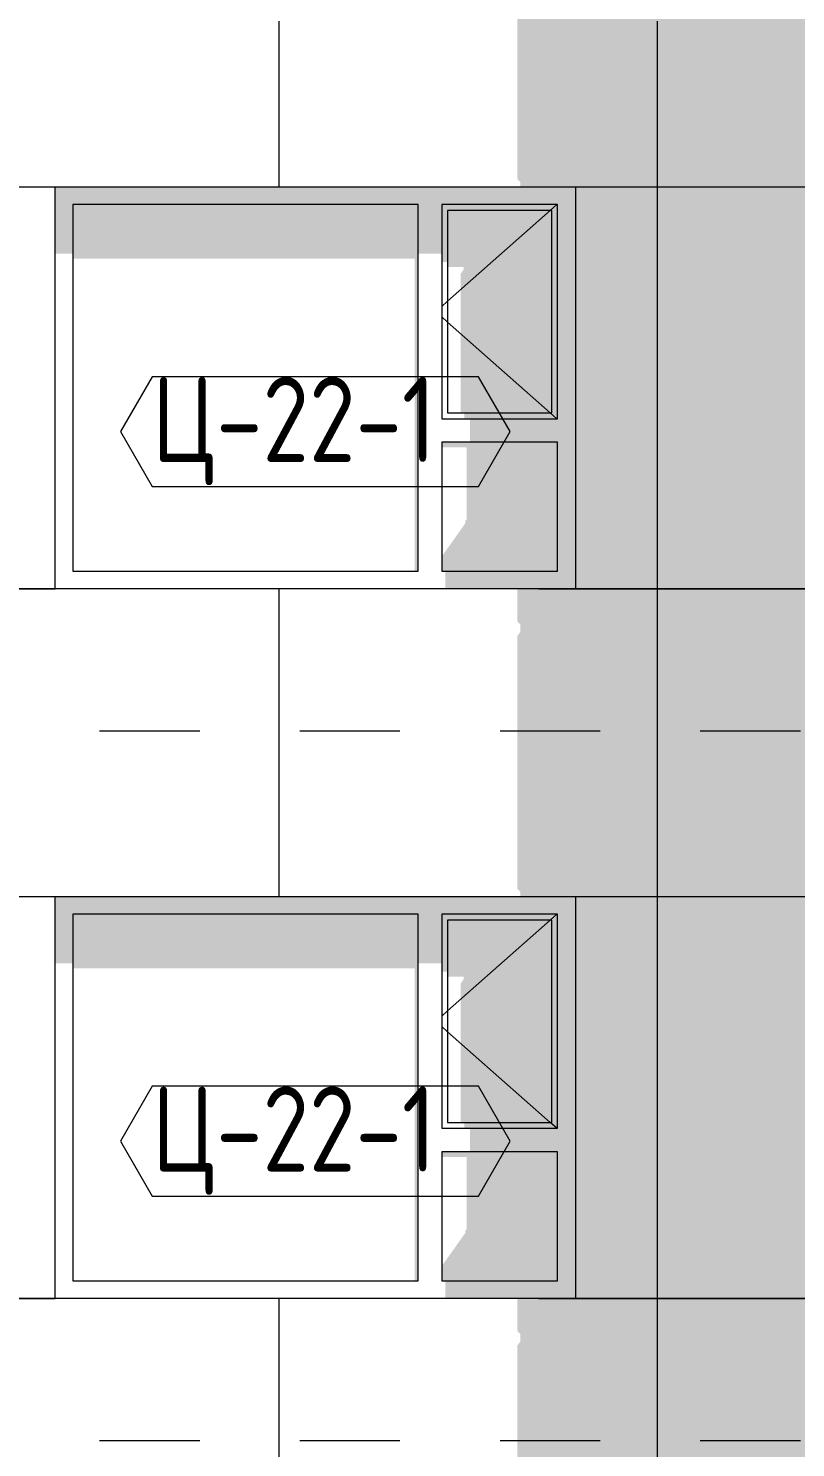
# Model space of a CAD drawing. Header units: millimetres. Extents: x 18162 to 7085488, y 72188 to 247925.
# Drawn here: x 5960445 to 5963690, y 100526 to 106526 of the extents above; entities that cross this region are included whole.
import ezdxf

# ---------------------------------------------------------------- set-up
doc = ezdxf.new("R2010")
doc.units = ezdxf.units.MM
doc.header["$MEASUREMENT"] = 0
doc.linetypes.add('Dashed', pattern=[423.333333, 211.666667, -211.666667])
doc.layers.add('Archicad Windows', color=7, linetype='Continuous')
doc.layers.add('Structural - Bearing', color=7, linetype='Continuous')
doc.styles.add('GENERATED_STYLE_3', font='', dxfattribs={"width": 0.8})
doc.styles.get('GENERATED_STYLE_3').set_extended_font_data('ISOCPEUR MON')

# ---------------------------------------------------------------- blocks, each defined once
blk = doc.blocks.new('*X2805', base_point=(6050603.8, 91556.2))
at = {"layer": 'Structural - Bearing', "color": 8, "linetype": 'Continuous', "lineweight": 13}
for p, q in [((5961503.8, 103456.2), (5961503.8, 102856.2)), ((5963103.8, 103456.2), (5963103.8, 101156.2)), ((5959903.8, 102856.2), (5960558.1, 102856.2)), ((5962758.1, 102856.2), (5963103.8, 102856.2)), ((5963103.8, 102856.2), (5963795.7, 102856.2)), ((5959903.8, 101156.2), (5960558.1, 101156.2)), ((5960558.1, 101156.2), (5959903.8, 101156.2)), ((5961503.8, 101156.2), (5961503.8, 100556.2)), ((5962603.8, 101156.2), (5963103.8, 101156.2)), ((5963103.8, 101156.2), (5962758.1, 101156.2)), ((5963103.8, 101156.2), (5963795.7, 101156.2)), ((5963103.8, 101156.2), (5963103.8, 100556.2)), ((5963795.7, 101156.2), (5963103.8, 101156.2)), ((5961503.8, 100556.2), (5961503.8, 100456.2)), ((5963103.8, 100556.2), (5963103.8, 100456.2))]:
    blk.add_line(p, q, dxfattribs=at)
blk = doc.blocks.new('*X2809', base_point=(6050603.8, 91556.2))
at = {"layer": 'Structural - Bearing', "color": 8, "linetype": 'Continuous', "lineweight": 13}
for p, q in [((5961503.8, 106456.2), (5961503.8, 105856.2)), ((5963103.8, 106456.2), (5963103.8, 104156.2)), ((5959903.8, 105856.2), (5960558.1, 105856.2)), ((5962758.1, 105856.2), (5963103.8, 105856.2)), ((5963103.8, 105856.2), (5963795.7, 105856.2)), ((5959903.8, 104156.2), (5960558.1, 104156.2)), ((5960558.1, 104156.2), (5959903.8, 104156.2)), ((5961503.8, 104156.2), (5961503.8, 103556.2)), ((5962603.8, 104156.2), (5963103.8, 104156.2)), ((5963103.8, 104156.2), (5962758.1, 104156.2)), ((5963103.8, 104156.2), (5963795.7, 104156.2)), ((5963103.8, 104156.2), (5963103.8, 103556.2)), ((5963795.7, 104156.2), (5963103.8, 104156.2)), ((5961503.8, 103556.2), (5961503.8, 103456.2)), ((5963103.8, 103556.2), (5963103.8, 103456.2))]:
    blk.add_line(p, q, dxfattribs=at)
blk = doc.blocks.new('*X2813', base_point=(6050603.8, 91556.2))
at = {"layer": 'Structural - Bearing', "color": 8, "linetype": 'Continuous', "lineweight": 13}
for p, q in [((5961503.8, 106556.2), (5961503.8, 106456.2)), ((5963103.8, 106556.2), (5963103.8, 106456.2))]:
    blk.add_line(p, q, dxfattribs=at)
blk = doc.blocks.new('Label_237_3', base_point=(5961658.1, 101587.1))
at = {"color": 13, "linetype": 'Continuous', "lineweight": 13, "flags": 128}
blk.add_lwpolyline([(5960834.2, 101821.3), (5960968.3, 101589.1), (5962347.9, 101589.1), (5962482, 101821.3), (5962347.9, 102053.6), (5960968.3, 102053.6)], close=True, dxfattribs=at)
at = {"color": 13, "lineweight": 13, "insert": (5960968.3, 102052.9), "char_height": 360, "attachment_point": 1, "style": 'GENERATED_STYLE_3'}
blk.add_mtext('\\A1;{\\pql;\\pt0,253000;\\fISOCPEUR MON|b0|i0|c0|p0;\\W0.800000;Ц-22-1\\fISOCPEUR MON|b0|i0|c0|p0;\\W0.800000;\\A1{\\H.66x;\\S^  ;}\\fISOCPEUR MON|b0|i0|c0|p0;\\W0.800000;\\fISOCPEUR MON|b0|i0|c0|p0;\\W0.800000;\\A1{\\H.66x;\\S^  ;}\\fISOCPEUR MON|b0|i0|c0|p0;\\W0.800000; \\fISOCPEUR MON|b0|i0|c0|p0;\\W0.800000;\\fISOCPEUR MON|b0|i0|c0|p0;\\W0.800000;\\fISOCPEUR MON|b0|i0|c0|p0;\\W0.800000;\\fISOCPEUR MON|b0|i0|c0|p0;\\W0.800000;\\fISOCPEUR MON|b0|i0|c0|p0;\\W0.800000;\\fISOCPEUR MON|b0|i0|c0|p0;\\W0.800000;\\fISOCPEUR MON|b0|i0|c0|p0;\\W0.800000;\\fISOCPEUR MON|b0|i0|c0|p0;\\W0.800000;\\fISOCPEUR MON|b0|i0|c0|p0;\\W0.800000;\\fISOCPEUR MON|b0|i0|c0|p0;\\W0.800000;\\fISOCPEUR MON|b0|i0|c0|p0;\\W0.800000;\\fISOCPEUR MON|b0|i0|c0|p0;\\W0.800000;\\fISOCPEUR MON|b0|i0|c0|p0;\\W0.800000;\\fISOCPEUR MON|b0|i0|c0|p0;\\W0.800000;\\fISOCPEUR MON|b0|i0|c0|p0;\\W0.800000;\\fISOCPEUR MON|b0|i0|c0|p0;\\W0.800000;\\fISOCPEUR MON|b0|i0|c0|p0;\\W0.800000;\\fISOCPEUR MON|b0|i0|c0|p0;\\W0.800000;\\fISOCPEUR MON|b0|i0|c0|p0;\\W0.800000;\\fISOCPEUR MON|b0|i0|c0|p0;\\W0.800000;\\fISOCPEUR MON|b0|i0|c0|p0;\\W0.800000;\\fISOCPEUR MON|b0|i0|c0|p0;\\W0.800000;\\fISOCPEUR MON|b0|i0|c0|p0;\\W0.800000;\\fISOCPEUR MON|b0|i0|c0|p0;\\W0.800000;\\fISOCPEUR MON|b0|i0|c0|p0;\\W0.800000;\\fISOCPEUR MON|b0|i0|c0|p0;\\W0.800000;\\fISOCPEUR MON|b0|i0|c0|p0;\\W0.800000;\\fISOCPEUR MON|b0|i0|c0|p0;\\W0.800000;\\fISOCPEUR MON|b0|i0|c0|p0;\\W0.800000;\\fISOCPEUR MON|b0|i0|c0|p0;\\W0.800000;\\fISOCPEUR MON|b0|i0|c0|p0;\\W0.800000;\\fISOCPEUR MON|b0|i0|c0|p0;\\W0.800000;\\fISOCPEUR MON|b0|i0|c0|p0;\\W0.800000;\\fISOCPEUR MON|b0|i0|c0|p0;\\W0.800000;\\fISOCPEUR MON|b0|i0|c0|p0;\\W0.800000;\\fISOCPEUR MON|b0|i0|c0|p0;\\W0.800000;\\fISOCPEUR MON|b0|i0|c0|p0;\\W0.800000;\\fISOCPEUR MON|b0|i0|c0|p0;\\W0.800000;\\fISOCPEUR MON|b0|i0|c0|p0;\\W0.800000;\\fISOCPEUR MON|b0|i0|c0|p0;\\W0.800000;\\fISOCPEUR MON|b0|i0|c0|p0;\\W0.800000;\\fISOCPEUR MON|b0|i0|c0|p0;\\W0.800000;\\fISOCPEUR MON|b0|i0|c0|p0;\\W0.800000;}', dxfattribs=at)
blk = doc.blocks.new('Label_239_3', base_point=(5961658.1, 104587.1))
at = {"color": 13, "linetype": 'Continuous', "lineweight": 13, "flags": 128}
blk.add_lwpolyline([(5960834.2, 104821.3), (5960968.3, 104589.1), (5962347.9, 104589.1), (5962482, 104821.3), (5962347.9, 105053.6), (5960968.3, 105053.6)], close=True, dxfattribs=at)
at = {"color": 13, "lineweight": 13, "insert": (5960968.3, 105052.9), "char_height": 360, "attachment_point": 1, "style": 'GENERATED_STYLE_3'}
blk.add_mtext('\\A1;{\\pql;\\pt0,253000;\\fISOCPEUR MON|b0|i0|c0|p0;\\W0.800000;Ц-22-1\\fISOCPEUR MON|b0|i0|c0|p0;\\W0.800000;\\A1{\\H.66x;\\S^  ;}\\fISOCPEUR MON|b0|i0|c0|p0;\\W0.800000;\\fISOCPEUR MON|b0|i0|c0|p0;\\W0.800000;\\A1{\\H.66x;\\S^  ;}\\fISOCPEUR MON|b0|i0|c0|p0;\\W0.800000; \\fISOCPEUR MON|b0|i0|c0|p0;\\W0.800000;\\fISOCPEUR MON|b0|i0|c0|p0;\\W0.800000;\\fISOCPEUR MON|b0|i0|c0|p0;\\W0.800000;\\fISOCPEUR MON|b0|i0|c0|p0;\\W0.800000;\\fISOCPEUR MON|b0|i0|c0|p0;\\W0.800000;\\fISOCPEUR MON|b0|i0|c0|p0;\\W0.800000;\\fISOCPEUR MON|b0|i0|c0|p0;\\W0.800000;\\fISOCPEUR MON|b0|i0|c0|p0;\\W0.800000;\\fISOCPEUR MON|b0|i0|c0|p0;\\W0.800000;\\fISOCPEUR MON|b0|i0|c0|p0;\\W0.800000;\\fISOCPEUR MON|b0|i0|c0|p0;\\W0.800000;\\fISOCPEUR MON|b0|i0|c0|p0;\\W0.800000;\\fISOCPEUR MON|b0|i0|c0|p0;\\W0.800000;\\fISOCPEUR MON|b0|i0|c0|p0;\\W0.800000;\\fISOCPEUR MON|b0|i0|c0|p0;\\W0.800000;\\fISOCPEUR MON|b0|i0|c0|p0;\\W0.800000;\\fISOCPEUR MON|b0|i0|c0|p0;\\W0.800000;\\fISOCPEUR MON|b0|i0|c0|p0;\\W0.800000;\\fISOCPEUR MON|b0|i0|c0|p0;\\W0.800000;\\fISOCPEUR MON|b0|i0|c0|p0;\\W0.800000;\\fISOCPEUR MON|b0|i0|c0|p0;\\W0.800000;\\fISOCPEUR MON|b0|i0|c0|p0;\\W0.800000;\\fISOCPEUR MON|b0|i0|c0|p0;\\W0.800000;\\fISOCPEUR MON|b0|i0|c0|p0;\\W0.800000;\\fISOCPEUR MON|b0|i0|c0|p0;\\W0.800000;\\fISOCPEUR MON|b0|i0|c0|p0;\\W0.800000;\\fISOCPEUR MON|b0|i0|c0|p0;\\W0.800000;\\fISOCPEUR MON|b0|i0|c0|p0;\\W0.800000;\\fISOCPEUR MON|b0|i0|c0|p0;\\W0.800000;\\fISOCPEUR MON|b0|i0|c0|p0;\\W0.800000;\\fISOCPEUR MON|b0|i0|c0|p0;\\W0.800000;\\fISOCPEUR MON|b0|i0|c0|p0;\\W0.800000;\\fISOCPEUR MON|b0|i0|c0|p0;\\W0.800000;\\fISOCPEUR MON|b0|i0|c0|p0;\\W0.800000;\\fISOCPEUR MON|b0|i0|c0|p0;\\W0.800000;\\fISOCPEUR MON|b0|i0|c0|p0;\\W0.800000;\\fISOCPEUR MON|b0|i0|c0|p0;\\W0.800000;\\fISOCPEUR MON|b0|i0|c0|p0;\\W0.800000;\\fISOCPEUR MON|b0|i0|c0|p0;\\W0.800000;\\fISOCPEUR MON|b0|i0|c0|p0;\\W0.800000;\\fISOCPEUR MON|b0|i0|c0|p0;\\W0.800000;\\fISOCPEUR MON|b0|i0|c0|p0;\\W0.800000;\\fISOCPEUR MON|b0|i0|c0|p0;\\W0.800000;}', dxfattribs=at)

msp = doc.modelspace()

# ---------------------------------------------------------------- hatches: boundary and pattern name
at = {"layer": 'Archicad Windows', "linetype": 'Continuous', "lineweight": 0}
for points in [[(5962093.1, 105781.2), (5962193.1, 105781.2), (5962683.1, 105781.2), (5962758.1, 105781.2), (5962758.1, 105856.2), (5960558.1, 105856.2), (5960558.1, 105781.2), (5960633.1, 105781.2)], [(5960558.1, 105573.3), (5960633.1, 105573.3), (5960633.1, 105781.2), (5960558.1, 105781.2)], [(5962093.1, 105781.2), (5960633.1, 105781.2), (5960633.1, 105552.1), (5962078.1, 105552.1), (5962078.1, 104231.2), (5962093.1, 104231.2)], [(5962193.1, 105781.2), (5962093.1, 105781.2), (5962093.1, 105573.3), (5962193.1, 105573.3)], [(5962683.1, 105781.2), (5962193.1, 105781.2), (5962193.1, 105756.2), (5962218.1, 105756.2), (5962658.1, 105756.2), (5962683.1, 105756.2)], [(5962683.1, 104876.2), (5962683.1, 104776.2), (5962683.1, 104231.2), (5962758.1, 104231.2), (5962758.1, 105781.2), (5962683.1, 105781.2)], [(5962193.1, 105756.2), (5962193.1, 105538), (5962218.1, 105538), (5962218.1, 105756.2)], [(5962658.1, 105756.2), (5962218.1, 105756.2), (5962218.1, 105516.8), (5962285.7, 105516.8), (5962285.7, 105506.1), (5962273.1, 105488.3), (5962273.1, 104901.2), (5962658.1, 104901.2)], [(5962658.1, 104901.2), (5962683.1, 104901.2), (5962683.1, 105756.2), (5962658.1, 105756.2)], [(5962683.1, 104901.2), (5962288.1, 104901.2), (5962288.1, 104876.2), (5962683.1, 104876.2)], [(5962313.1, 104876.2), (5962313.1, 104776.2), (5962683.1, 104776.2), (5962683.1, 104876.2)], [(5962293.1, 104434.4), (5962193.1, 104292.9), (5962193.1, 104231.2), (5962683.1, 104231.2), (5962683.1, 104776.2), (5962193.1, 104776.2), (5962193.1, 104755), (5962298.1, 104755), (5962298.1, 104450.7), (5962293.1, 104443.6)], [(5962208.1, 104156.2), (5962758.1, 104156.2), (5962758.1, 104231.2), (5962208.1, 104231.2)], [(5962093.1, 102781.2), (5962193.1, 102781.2), (5962683.1, 102781.2), (5962758.1, 102781.2), (5962758.1, 102856.2), (5960558.1, 102856.2), (5960558.1, 102781.2), (5960633.1, 102781.2)], [(5960633.1, 102781.2), (5960558.1, 102781.2), (5960558.1, 102573.3), (5960633.1, 102573.3)], [(5962093.1, 102781.2), (5960633.1, 102781.2), (5960633.1, 102552.1), (5962078.1, 102552.1), (5962078.1, 101231.2), (5962093.1, 101231.2)], [(5962193.1, 102781.2), (5962093.1, 102781.2), (5962093.1, 102573.3), (5962193.1, 102573.3)], [(5962683.1, 102781.2), (5962193.1, 102781.2), (5962193.1, 102756.2), (5962218.1, 102756.2), (5962658.1, 102756.2), (5962683.1, 102756.2)], [(5962683.1, 101876.2), (5962683.1, 101776.2), (5962683.1, 101231.2), (5962758.1, 101231.2), (5962758.1, 102781.2), (5962683.1, 102781.2)], [(5962218.1, 102756.2), (5962193.1, 102756.2), (5962193.1, 102538), (5962218.1, 102538)], [(5962218.1, 102516.8), (5962285.7, 102516.8), (5962285.7, 102506.1), (5962273.1, 102488.3), (5962273.1, 101901.2), (5962658.1, 101901.2), (5962658.1, 102756.2), (5962218.1, 102756.2)], [(5962658.1, 101901.2), (5962683.1, 101901.2), (5962683.1, 102756.2), (5962658.1, 102756.2)], [(5962683.1, 101901.2), (5962288.1, 101901.2), (5962288.1, 101876.2), (5962683.1, 101876.2)], [(5962683.1, 101876.2), (5962313.1, 101876.2), (5962313.1, 101776.2), (5962683.1, 101776.2)], [(5962683.1, 101776.2), (5962193.1, 101776.2), (5962193.1, 101755), (5962298.1, 101755), (5962298.1, 101450.7), (5962293.1, 101443.6), (5962293.1, 101434.4), (5962193.1, 101292.9), (5962193.1, 101231.2), (5962683.1, 101231.2)], [(5962208.1, 101156.2), (5962758.1, 101156.2), (5962758.1, 101231.2), (5962208.1, 101231.2)]]:
    msp.add_hatch(color=49, dxfattribs=at).paths.add_polyline_path(points)
at = {"layer": 'Structural - Bearing', "linetype": 'Continuous', "lineweight": 0}
for points in [[(5962513.1, 108887.7), (5962525.7, 108875.1), (5962525.7, 108856.2), (5962758.1, 108856.2), (5962758.1, 107156.2), (5962513.1, 107156.2), (5962513.1, 107017.7), (5962525.7, 107005.1), (5962525.7, 106975.5), (5962513.1, 106957.7), (5962513.1, 106456.2), (5963758.1, 106456.2), (5963758.1, 106506.2), (5966994, 106506.2), (5967008.1, 106526.2), (5963808.1, 106526.2), (5963808.1, 106586.2), (5963795.7, 106586.2), (5963795.7, 109216.2), (5963808.1, 109216.2), (5963808.1, 109276.2), (5967008.1, 109276.2), (5967008.1, 109235.5), (5967058.1, 109306.2), (5963758.1, 109306.2), (5963758.1, 109456.2), (5962513.1, 109456.2)], [(5962513.1, 104156.2), (5962513.1, 104017.7), (5962525.7, 104005.1), (5962525.7, 103975.5), (5962513.1, 103957.7), (5962513.1, 103456.2), (5963758.1, 103456.2), (5963758.1, 103506.2), (5966994, 103506.2), (5967008.1, 103526.2), (5963808.1, 103526.2), (5963808.1, 103586.2), (5963795.7, 103586.2), (5963795.7, 106216.2), (5963808.1, 106216.2), (5963808.1, 106276.2), (5967008.1, 106276.2), (5967008.1, 106235.5), (5967058.1, 106306.2), (5963758.1, 106306.2), (5963758.1, 106456.2), (5962513.1, 106456.2), (5962513.1, 105887.7), (5962525.7, 105875.1), (5962525.7, 105856.2), (5962758.1, 105856.2), (5962758.1, 104156.2)], [(5962513.1, 101156.2), (5962513.1, 101017.7), (5962525.7, 101005.1), (5962525.7, 100975.5), (5962513.1, 100957.7), (5962513.1, 100456.2), (5963758.1, 100456.2), (5963758.1, 100506.2), (5966994, 100506.2), (5967008.1, 100526.2), (5963808.1, 100526.2), (5963808.1, 100586.2), (5963795.7, 100586.2), (5963795.7, 103216.2), (5963808.1, 103216.2), (5963808.1, 103276.2), (5967008.1, 103276.2), (5967008.1, 103235.5), (5967058.1, 103306.2), (5963758.1, 103306.2), (5963758.1, 103456.2), (5962513.1, 103456.2), (5962513.1, 102887.7), (5962525.7, 102875.1), (5962525.7, 102856.2), (5962758.1, 102856.2), (5962758.1, 101156.2)]]:
    msp.add_hatch(color=49, dxfattribs=at).paths.add_polyline_path(points)

# ---------------------------------------------------------------- linework, layer by layer
at = {"color": 8, "linetype": 'Dashed', "lineweight": 13, "ltscale": 2}
for p, q in [((5948046.5, 103556.2), (5978885, 103556.2)), ((5948046.5, 100556.2), (5978885, 100556.2))]:
    msp.add_line(p, q, dxfattribs=at)
at = {"layer": 'Archicad Windows', "color": 7, "linetype": 'Continuous', "lineweight": 13}
for p, q in [((5960558.1, 104156.2), (5960558.1, 105856.2)), ((5960558.1, 105856.2), (5962758.1, 105856.2)), ((5962758.1, 105856.2), (5962758.1, 104156.2)), ((5962758.1, 104156.2), (5960558.1, 104156.2)), ((5960558.1, 101156.2), (5960558.1, 102856.2)), ((5960558.1, 102856.2), (5962758.1, 102856.2)), ((5962758.1, 102856.2), (5962758.1, 101156.2)), ((5962758.1, 101156.2), (5960558.1, 101156.2))]:
    msp.add_line(p, q, dxfattribs=at)
at = {"layer": 'Archicad Windows', "color": 7, "linetype": 'Continuous', "lineweight": 9}
for p, q in [((5960633.1, 105781.2), (5960633.1, 104231.2)), ((5962093.1, 105781.2), (5960633.1, 105781.2)), ((5962093.1, 104231.2), (5962093.1, 105781.2)), ((5962193.1, 105781.2), (5962193.1, 104876.2)), ((5962683.1, 105781.2), (5962193.1, 105781.2)), ((5962679.8, 105781.2), (5962651.6, 105756.2)), ((5962683.1, 104876.2), (5962683.1, 105781.2)), ((5962218.1, 105756.2), (5962218.1, 104901.2)), ((5962658.1, 105756.2), (5962218.1, 105756.2)), ((5962651.6, 105756.2), (5962218.1, 105372.9)), ((5962658.1, 104901.2), (5962658.1, 105756.2)), ((5962218.1, 105372.9), (5962193.1, 105350.8)), ((5962218.1, 105284.5), (5962193.1, 105306.6)), ((5962651.6, 104901.2), (5962218.1, 105284.5)), ((5962218.1, 104901.2), (5962658.1, 104901.2)), ((5962679.8, 104876.2), (5962651.6, 104901.2)), ((5962193.1, 104876.2), (5962683.1, 104876.2)), ((5962193.1, 104776.2), (5962193.1, 104231.2)), ((5962683.1, 104776.2), (5962193.1, 104776.2)), ((5962683.1, 104231.2), (5962683.1, 104776.2)), ((5960633.1, 104231.2), (5962093.1, 104231.2)), ((5962193.1, 104231.2), (5962683.1, 104231.2)), ((5960633.1, 102781.2), (5960633.1, 101231.2)), ((5962093.1, 102781.2), (5960633.1, 102781.2)), ((5962093.1, 101231.2), (5962093.1, 102781.2)), ((5962193.1, 102781.2), (5962193.1, 101876.2)), ((5962683.1, 102781.2), (5962193.1, 102781.2)), ((5962679.8, 102781.2), (5962651.6, 102756.2)), ((5962683.1, 101876.2), (5962683.1, 102781.2)), ((5962218.1, 102756.2), (5962218.1, 101901.2)), ((5962658.1, 102756.2), (5962218.1, 102756.2)), ((5962651.6, 102756.2), (5962218.1, 102372.9)), ((5962658.1, 101901.2), (5962658.1, 102756.2)), ((5962218.1, 102372.9), (5962193.1, 102350.8)), ((5962218.1, 102284.5), (5962193.1, 102306.6)), ((5962651.6, 101901.2), (5962218.1, 102284.5)), ((5962218.1, 101901.2), (5962658.1, 101901.2)), ((5962679.8, 101876.2), (5962651.6, 101901.2)), ((5962193.1, 101876.2), (5962683.1, 101876.2)), ((5962193.1, 101776.2), (5962193.1, 101231.2)), ((5962683.1, 101776.2), (5962193.1, 101776.2)), ((5962683.1, 101231.2), (5962683.1, 101776.2)), ((5960633.1, 101231.2), (5962093.1, 101231.2)), ((5962193.1, 101231.2), (5962683.1, 101231.2))]:
    msp.add_line(p, q, dxfattribs=at)

# ---------------------------------------------------------------- block references
at = {"color": 12, "linetype": 'Continuous', "lineweight": 13}
for name, p in [('Label_239_3', (5961658.1, 104587.1)), ('Label_237_3', (5961658.1, 101587.1))]:
    msp.add_blockref(name, p, dxfattribs=at)
at = {"layer": 'Structural - Bearing', "lineweight": 0}
for name in ['*X2813', '*X2809', '*X2805']:
    msp.add_blockref(name, (6050603.8, 91556.2), dxfattribs=at)

doc.saveas('drawing.dxf')
